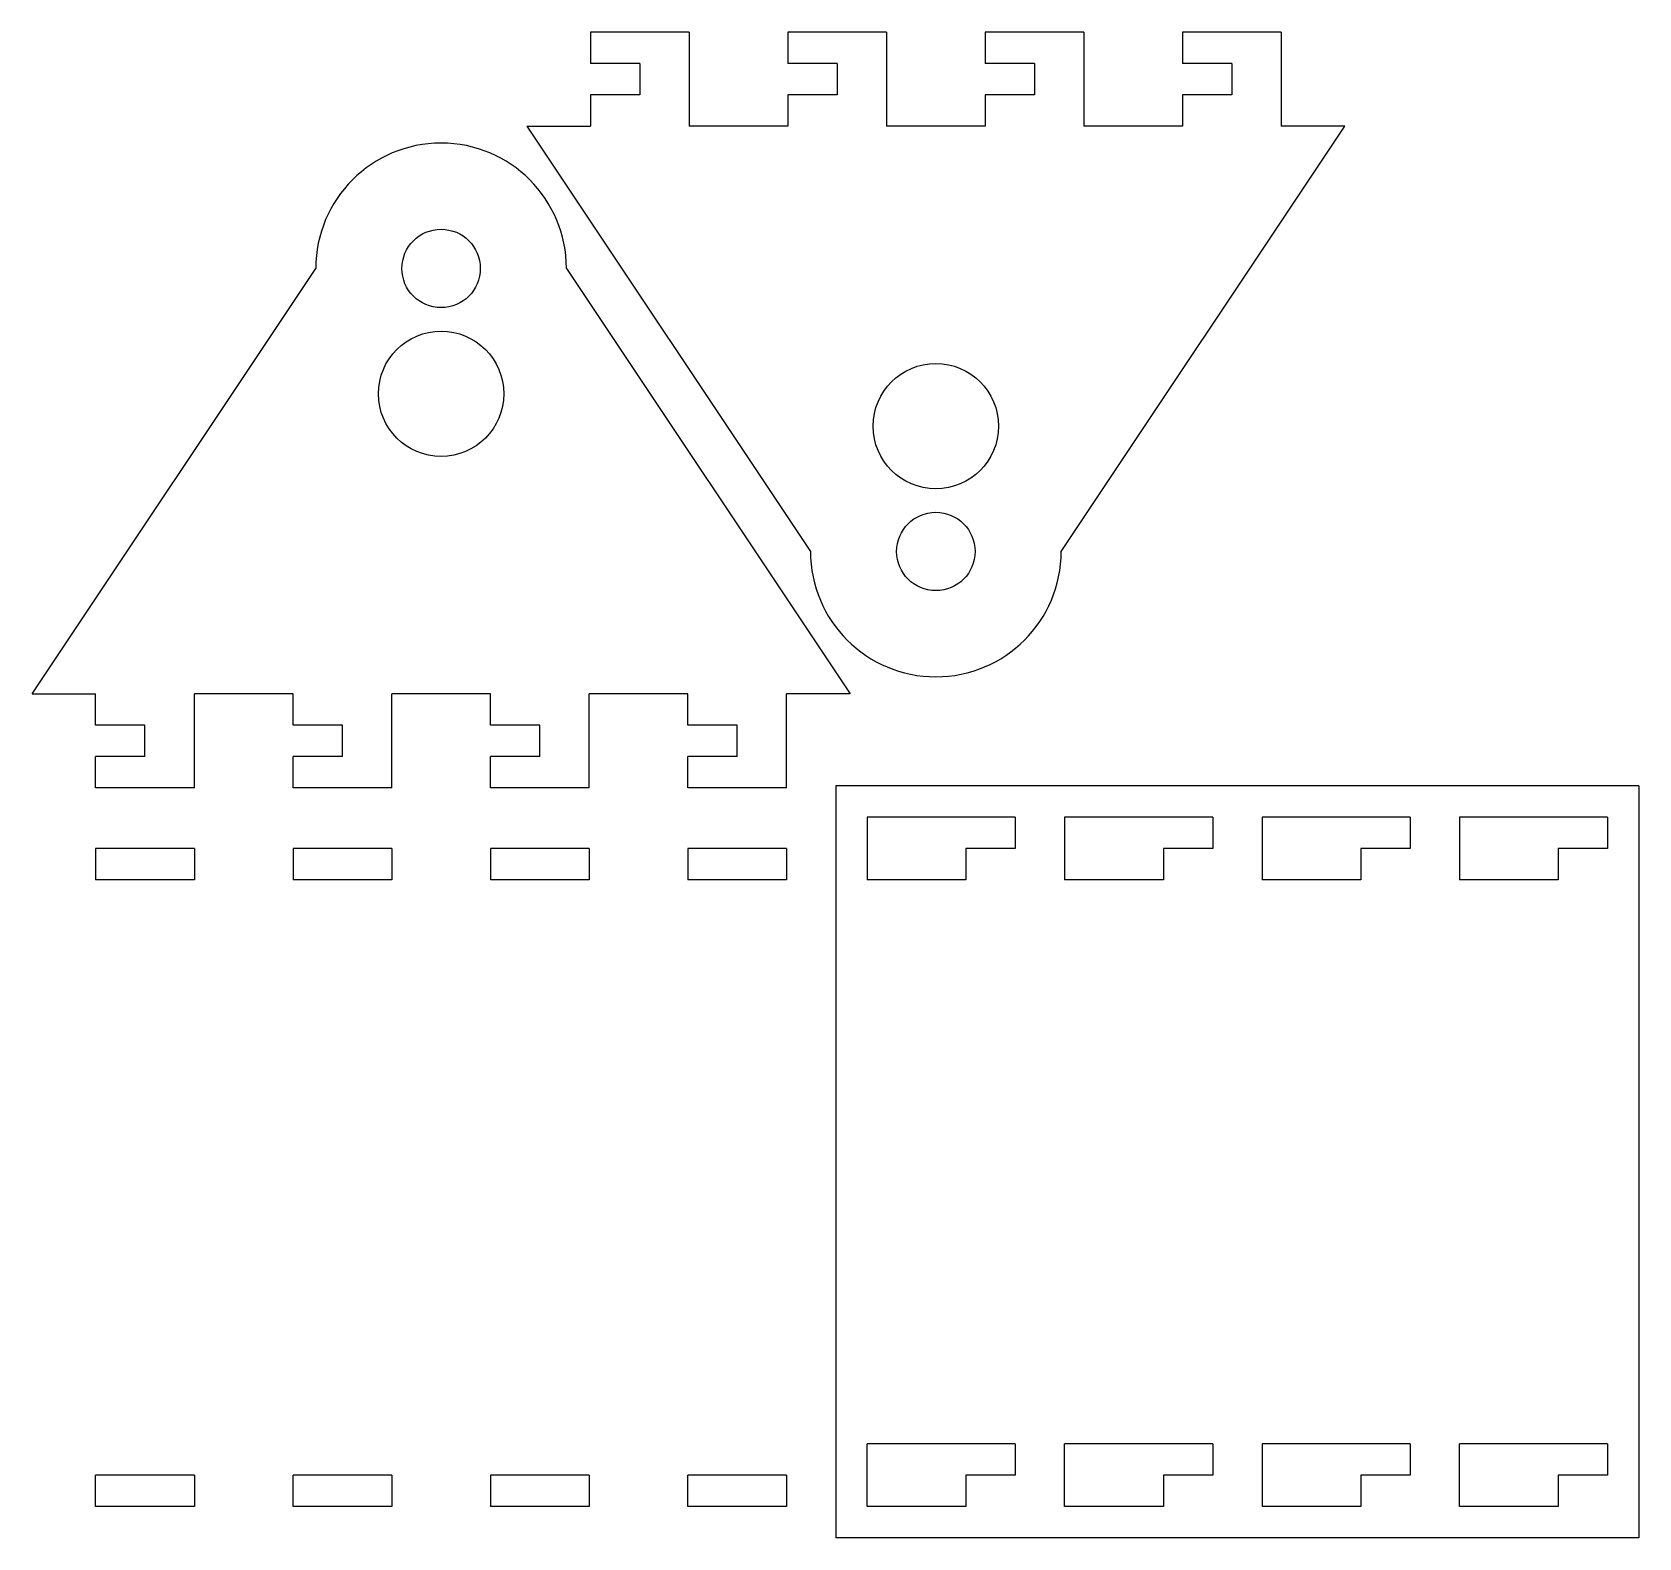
# Model space of a CAD drawing. Extents: x -83 to 243, y -175 to 130.
import ezdxf

# ---------------------------------------------------------------- set-up
doc = ezdxf.new("R2010")
doc.units = 0
doc.layers.add('CAD', color=7, linetype='CONTINUOUS')

msp = doc.modelspace()

# ---------------------------------------------------------------- linework, layer by layer
at = {"layer": 'CAD', "color": 5, "linetype": 'CONTINUOUS'}
for p, q in [((30.25, 130.44), (30.25, 124.09)), ((50.25, 130.44), (30.25, 130.44)), ((50.25, 130.44), (50.25, 111.39)), ((70.25, 130.44), (70.25, 124.09)), ((90.25, 130.44), (70.25, 130.44)), ((90.25, 130.44), (90.25, 111.39)), ((110.25, 130.44), (110.25, 124.09)), ((130.25, 130.44), (110.25, 130.44)), ((130.25, 130.44), (130.25, 111.39)), ((150.25, 130.44), (150.25, 124.09)), ((170.25, 130.44), (150.25, 130.44)), ((170.25, 130.44), (170.25, 111.39)), ((40.25, 124.09), (30.25, 124.09)), ((40.25, 124.09), (40.25, 117.74)), ((80.25, 124.09), (70.25, 124.09)), ((80.25, 124.09), (80.25, 117.74)), ((120.25, 124.09), (110.25, 124.09)), ((120.25, 124.09), (120.25, 117.74)), ((160.25, 124.09), (150.25, 124.09)), ((160.25, 124.09), (160.25, 117.74)), ((40.25, 117.74), (30.25, 117.74)), ((30.25, 117.74), (30.25, 111.39)), ((80.25, 117.74), (70.25, 117.74)), ((70.25, 117.74), (70.25, 111.39)), ((120.25, 117.74), (110.25, 117.74)), ((110.25, 117.74), (110.25, 111.39)), ((160.25, 117.74), (150.25, 117.74)), ((150.25, 117.74), (150.25, 111.39)), ((17.39, 111.39), (74.85, 25.19)), ((17.39, 111.39), (30.25, 111.39)), ((70.25, 111.39), (50.25, 111.39)), ((110.25, 111.39), (90.25, 111.39)), ((125.65, 25.19), (183.12, 111.39)), ((150.25, 111.39), (130.25, 111.39)), ((183.12, 111.39), (170.25, 111.39)), ((-82.87, -3.65), (-25.4, 82.55)), ((25.4, 82.55), (82.87, -3.65)), ((-82.87, -3.65), (-70, -3.65)), ((-70, -10), (-70, -3.65)), ((-50, -22.7), (-50, -3.65)), ((-30, -3.65), (-50, -3.65)), ((-30, -10), (-30, -3.65)), ((-10, -22.7), (-10, -3.65)), ((10, -3.65), (-10, -3.65)), ((10, -10), (10, -3.65)), ((30, -22.7), (30, -3.65)), ((50, -3.65), (30, -3.65)), ((50, -10), (50, -3.65)), ((70, -22.7), (70, -3.65)), ((82.87, -3.65), (70, -3.65)), ((-60, -10), (-70, -10)), ((-60, -16.35), (-60, -10)), ((-20, -10), (-30, -10)), ((-20, -16.35), (-20, -10)), ((20, -10), (10, -10)), ((20, -16.35), (20, -10)), ((60, -10), (50, -10)), ((60, -16.35), (60, -10)), ((-70, -22.7), (-70, -16.35)), ((-60, -16.35), (-70, -16.35)), ((-30, -22.7), (-30, -16.35)), ((-20, -16.35), (-30, -16.35)), ((10, -22.7), (10, -16.35)), ((20, -16.35), (10, -16.35)), ((50, -22.7), (50, -16.35)), ((60, -16.35), (50, -16.35)), ((-50, -22.7), (-70, -22.7)), ((-10, -22.7), (-30, -22.7)), ((30, -22.7), (10, -22.7)), ((70, -22.7), (50, -22.7)), ((80, -22.3), (80, -174.7)), ((242.7, -22.3), (80, -22.3)), ((242.7, -22.3), (242.7, -174.7)), ((86.35, -28.65), (86.35, -41.35)), ((116.35, -28.65), (86.35, -28.65)), ((116.35, -28.65), (116.35, -35)), ((126.35, -28.65), (126.35, -41.35)), ((156.35, -28.65), (126.35, -28.65)), ((156.35, -28.65), (156.35, -35)), ((166.35, -28.65), (166.35, -41.35)), ((196.35, -28.65), (166.35, -28.65)), ((196.35, -28.65), (196.35, -35)), ((206.35, -28.65), (206.35, -41.35)), ((236.35, -28.65), (206.35, -28.65)), ((236.35, -28.65), (236.35, -35)), ((-50, -35), (-70, -35)), ((-70, -35), (-70, -41.35)), ((-50, -35), (-50, -41.35)), ((-10, -35), (-30, -35)), ((-30, -35), (-30, -41.35)), ((-10, -35), (-10, -41.35)), ((30, -35), (10, -35)), ((10, -35), (10, -41.35)), ((30, -35), (30, -41.35)), ((70, -35), (50, -35)), ((50, -35), (50, -41.35)), ((70, -35), (70, -41.35)), ((116.35, -35), (106.35, -35)), ((106.35, -35), (106.35, -41.35)), ((156.35, -35), (146.35, -35)), ((146.35, -35), (146.35, -41.35)), ((196.35, -35), (186.35, -35)), ((186.35, -35), (186.35, -41.35)), ((236.35, -35), (226.35, -35)), ((226.35, -35), (226.35, -41.35)), ((-50, -41.35), (-70, -41.35)), ((-10, -41.35), (-30, -41.35)), ((30, -41.35), (10, -41.35)), ((70, -41.35), (50, -41.35)), ((106.35, -41.35), (86.35, -41.35)), ((146.35, -41.35), (126.35, -41.35)), ((186.35, -41.35), (166.35, -41.35)), ((226.35, -41.35), (206.35, -41.35)), ((86.35, -168.35), (86.35, -155.65)), ((116.35, -155.65), (86.35, -155.65)), ((116.35, -155.65), (116.35, -162)), ((126.35, -168.35), (126.35, -155.65)), ((156.35, -155.65), (126.35, -155.65)), ((156.35, -155.65), (156.35, -162)), ((166.35, -155.65), (166.35, -168.35)), ((196.35, -155.65), (166.35, -155.65)), ((196.35, -155.65), (196.35, -162)), ((206.35, -168.35), (206.35, -155.65)), ((236.35, -155.65), (206.35, -155.65)), ((236.35, -155.65), (236.35, -162)), ((-50, -162), (-70, -162)), ((-70, -168.35), (-70, -162)), ((-50, -162), (-50, -168.35)), ((-10, -162), (-30, -162)), ((-30, -168.35), (-30, -162)), ((-10, -162), (-10, -168.35)), ((30, -162), (10, -162)), ((10, -162), (10, -168.35)), ((30, -162), (30, -168.35)), ((70, -162), (50, -162)), ((50, -168.35), (50, -162)), ((70, -162), (70, -168.35)), ((116.35, -162), (106.35, -162)), ((106.35, -162), (106.35, -168.35)), ((156.35, -162), (146.35, -162)), ((146.35, -162), (146.35, -168.35)), ((196.35, -162), (186.35, -162)), ((186.35, -162), (186.35, -168.35)), ((236.35, -162), (226.35, -162)), ((226.35, -162), (226.35, -168.35)), ((-50, -168.35), (-70, -168.35)), ((-10, -168.35), (-30, -168.35)), ((30, -168.35), (10, -168.35)), ((70, -168.35), (50, -168.35)), ((106.35, -168.35), (86.35, -168.35)), ((146.35, -168.35), (126.35, -168.35)), ((186.35, -168.35), (166.35, -168.35)), ((226.35, -168.35), (206.35, -168.35)), ((242.7, -174.7), (80, -174.7))]:
    msp.add_line(p, q, dxfattribs=at)
for centre, radius in [((0, 82.55), 7.94), ((0, 57.15), 12.7), ((100.25, 50.59), 12.7), ((100.25, 25.19), 7.94)]:
    msp.add_circle(centre, radius, dxfattribs=at)
for centre, start, end in [((0, 82.55), 0, 180), ((100.25, 25.19), 180, 0)]:
    msp.add_arc(centre, 25.4, start, end, dxfattribs=at)

doc.saveas('drawing.dxf')
